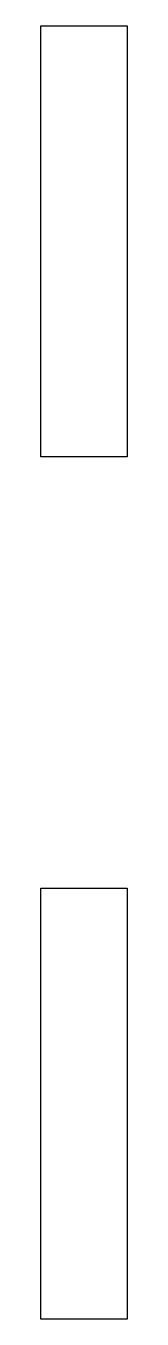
# Model space of a CAD drawing. Extents: x -0.05 to 0.05, y 0 to 1.5.
import ezdxf

# ---------------------------------------------------------------- set-up
doc = ezdxf.new("R2010")
doc.units = 0
doc.header["$LTSCALE"] = 0.2

msp = doc.modelspace()

# ---------------------------------------------------------------- linework, layer by layer
at = {"flags": 128}
for points in [[(0.05, 1), (-0.05, 1), (-0.05, 1.5), (0.05, 1.5)], [(0.05, 0), (-0.05, 0), (-0.05, 0.5), (0.05, 0.5)]]:
    msp.add_lwpolyline(points, close=True, dxfattribs=at)

doc.saveas('drawing.dxf')
